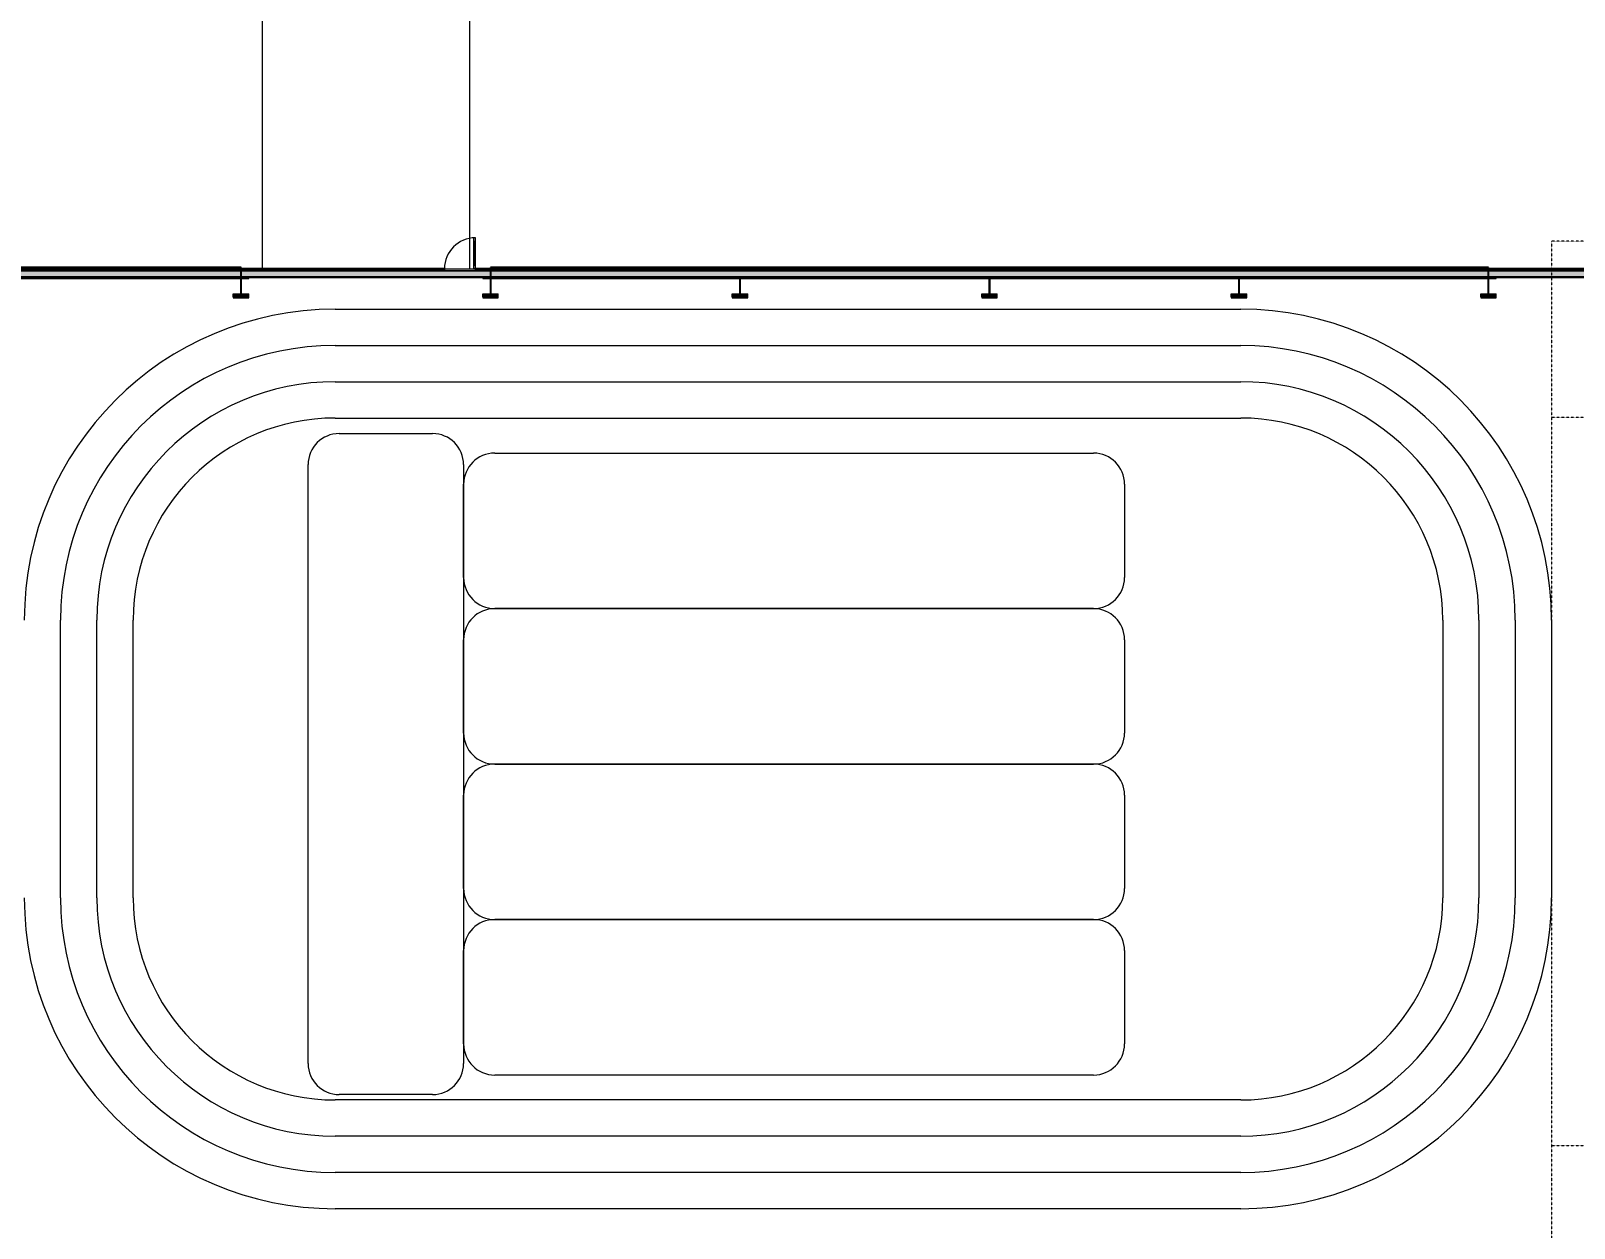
# Model space of a CAD drawing. Header units: inches. Extents: x 20541 to 27285, y -26063 to -19045.
# Drawn here: x 22842 to 24630, y -22241 to -20854 of the extents above; entities that cross this region are included whole.
import ezdxf

# ---------------------------------------------------------------- set-up
doc = ezdxf.new("R2010")
doc.units = ezdxf.units.IN
doc.header["$MEASUREMENT"] = 0
doc.linetypes.add('Dash 1_16_', pattern=[0.125, 0.0625, -0.0625])
for name, color, linetype, lineweight in [('A-ANNO-DIMS', 211, 'Continuous', 9), ('A-ANNO-DIMS-256', 211, 'Continuous', 9), ('A-DOOR', 31, 'Continuous', 9), ('A-DOOR-GLAZ', 31, 'Continuous', 15), ('A-FLOR-CLRS', 90, 'Dash 1_16_', 9), ('A-FLOR-OTLN', 90, 'Continuous', 9), ('A-WALL', 113, 'Continuous', 9), ('A-WALL-PATT', 111, 'Continuous', 25), ('C-TOPO', 7, 'Continuous', 9), ('EOP-PR', 4, 'Continuous', 9), ('L-SITE-WALL', 31, 'Continuous', 9), ('S-BEAM', 12, 'Continuous', 9), ('S-COLS', 52, 'Continuous', 9)]:
    doc.layers.add(name, color=color, linetype=linetype, lineweight=lineweight)
doc.styles.add('Arial_1', font='arial.ttf', dxfattribs={"height": 23.60479})
doc.dimstyles.new('Linear_-_3_32__Arial', dxfattribs={"dimscale": 12, "dimtxt": 24, "dimasz": 2.666667, "dimexe": 2, "dimexo": 1.333333, "dimgap": 1.333333, "dimtad": 1, "dimdec": 0, "dimzin": 1, "dimdsep": 46, "dimlunit": 4, "dimtxsty": 'Arial_1', "dimblk1": 'OBLIQUE', "dimblk2": 'OBLIQUE', "dimsah": 1, "dimcen": 0.09, "dimdle": 2, "dimazin": 0, "dimtfac": 1, "dimtdec": 4, "dimtix": 1, "dimtmove": 0, "dimatfit": 3, "dimfxl": 1, "dimtvp": 1, "dimtfill": 1, "dimfrac": 2, "dimtolj": 1, "dimtzin": 0, "dimarcsym": 2})
pattern_1 = [(45, (0, 0), (-25.342707, 25.342707), []), (45, (0, 38.4), (-25.342707, 25.342707), [])]
pattern_2 = [(0, (0, 0), (0, 32), []), (90, (0, 0), (-32, 2e-15), [])]

# ---------------------------------------------------------------- blocks, each defined once
blk = doc.blocks.new('Girt_Z - 8_D-668000-Site Plan - Phase 1')
at = {"layer": 'S-BEAM'}
for points in [[(25965.9, -21132.1), (25965.9, -21132.6), (22787.5, -21132.6), (22787.5, -21132.1)], [(25965.9, -21132.2), (25965.9, -21132.1), (22787.5, -21132.1), (22787.5, -21132.2)], [(25965.9, -21132.2), (25965.9, -21139.9), (22787.5, -21139.9), (22787.5, -21132.2)], [(25965.9, -21132.2), (25965.9, -21132.2), (22787.5, -21132.2), (22787.5, -21132.2)], [(25965.9, -21132.6), (25965.9, -21132.7), (22787.5, -21132.7), (22787.5, -21132.6)], [(25965.9, -21139.4), (25965.9, -21139.9), (22787.5, -21139.9), (22787.5, -21139.4)], [(25965.9, -21139.9), (25965.9, -21140.1), (22787.5, -21140.1), (22787.5, -21139.9)], [(25965.9, -21139.9), (25965.9, -21139.9), (22787.5, -21139.9), (22787.5, -21139.9)]]:
    blk.add_hatch(color=256, dxfattribs=at).paths.add_polyline_path(points, flags=0)
for p, q in [((25965.9, -21132.1), (22787.5, -21132.1)), ((25965.9, -21132.2), (22787.5, -21132.2)), ((25965.9, -21132.6), (22787.5, -21132.6)), ((25965.9, -21132.7), (22787.5, -21132.7)), ((25965.9, -21139.4), (22787.5, -21139.4)), ((25965.9, -21139.5), (22787.5, -21139.5)), ((25965.9, -21139.9), (22787.5, -21139.9)), ((25965.9, -21139.9), (22787.5, -21139.9)), ((22787.5, -21140.1), (25965.9, -21140.1))]:
    blk.add_line(p, q, dxfattribs=at)
blk = doc.blocks.new('Basic Wall _ arcoPlus - 547 - ___-608021-Site Plan - Phase 1')
at = {"layer": 'A-WALL'}
for p, q in [((23085.4, -21129.9), (23085.4, -21129.7)), ((23085.4, -21129.7), (23085.4, -21129.7)), ((23085.4, -21129.7), (23085.4, -21129.8)), ((23085.4, -21129.8), (23085.4, -21129.7)), ((23085.4, -21129.7), (23085.4, -21129.7)), ((23085.4, -21129.7), (23085.4, -21131.8)), ((23085.4, -21129.7), (23320.9, -21129.7)), ((23085.4, -21129.7), (23320.9, -21129.7)), ((23085.4, -21129.7), (23320.9, -21129.7)), ((23085.4, -21129.7), (23320.9, -21129.7)), ((23085.4, -21129.8), (23085.4, -21129.8)), ((23085.4, -21129.8), (23320.9, -21129.8)), ((23085.4, -21129.8), (23320.9, -21129.8)), ((23085.4, -21131.4), (23085.4, -21129.9)), ((23320.9, -21131.8), (23320.9, -21129.7)), ((23320.9, -21129.7), (23320.9, -21129.7)), ((23320.9, -21129.7), (23320.9, -21129.8)), ((23320.9, -21129.8), (23320.9, -21129.7)), ((23320.9, -21129.7), (23320.9, -21129.7)), ((23320.9, -21129.7), (23320.9, -21129.9)), ((23320.9, -21129.8), (23320.9, -21129.8)), ((23320.9, -21129.9), (23320.9, -21131.4)), ((23356.9, -21129.9), (23356.9, -21129.7)), ((23356.9, -21129.7), (23356.9, -21129.7)), ((23356.9, -21129.7), (23356.9, -21129.8)), ((23356.9, -21129.8), (23356.9, -21129.7)), ((23356.9, -21129.7), (23356.9, -21129.7)), ((23356.9, -21129.7), (23356.9, -21131.8)), ((23356.9, -21129.7), (23374.4, -21129.7)), ((23356.9, -21129.7), (23374.4, -21129.7)), ((23356.9, -21129.7), (23374.4, -21129.7)), ((23356.9, -21129.7), (23374.4, -21129.7)), ((23356.9, -21129.8), (23356.9, -21129.8)), ((23356.9, -21129.8), (23374.4, -21129.8)), ((23356.9, -21129.8), (23374.4, -21129.8)), ((23356.9, -21131.4), (23356.9, -21129.9)), ((23374.4, -21131.8), (23374.4, -21129.7)), ((23374.4, -21129.7), (23374.4, -21129.7)), ((23374.4, -21129.7), (23374.4, -21129.8)), ((23374.4, -21129.8), (23374.4, -21129.7)), ((23374.4, -21129.7), (23374.4, -21129.7)), ((23374.4, -21129.7), (23374.4, -21129.9)), ((23374.4, -21129.8), (23374.4, -21129.8)), ((23374.4, -21129.9), (23374.4, -21131.4)), ((24530.4, -21129.9), (24530.4, -21129.7)), ((24530.4, -21129.7), (24530.4, -21129.7)), ((24530.4, -21129.7), (24530.4, -21129.8)), ((24530.4, -21129.8), (24530.4, -21129.7)), ((24530.4, -21129.7), (24530.4, -21129.7)), ((24530.4, -21129.7), (24530.4, -21131.8)), ((24530.4, -21129.7), (24819.4, -21129.7)), ((24530.4, -21129.7), (24819.4, -21129.7)), ((24530.4, -21129.7), (24819.4, -21129.7)), ((24530.4, -21129.7), (24819.4, -21129.7)), ((24530.4, -21129.8), (24530.4, -21129.8)), ((24530.4, -21129.8), (24819.4, -21129.8)), ((24530.4, -21129.8), (24819.4, -21129.8)), ((24530.4, -21131.4), (24530.4, -21129.9)), ((23085.4, -21131.8), (23085.4, -21131.4)), ((23085.4, -21131.4), (23085.4, -21131.4)), ((23085.4, -21131.4), (23085.4, -21131.5)), ((23085.4, -21131.7), (23085.4, -21131.4)), ((23085.4, -21131.4), (23320.9, -21131.4)), ((23085.4, -21131.4), (23320.9, -21131.4)), ((23085.4, -21131.5), (23085.4, -21131.5)), ((23085.4, -21131.5), (23085.4, -21131.7)), ((23085.4, -21131.5), (23320.9, -21131.5)), ((23085.4, -21131.5), (23320.9, -21131.5)), ((23085.4, -21131.7), (23085.4, -21131.7)), ((23085.4, -21131.7), (23320.9, -21131.7)), ((23085.4, -21131.7), (23320.9, -21131.7)), ((23085.4, -21131.8), (23085.4, -21131.8)), ((23320.9, -21131.8), (23085.4, -21131.8)), ((23085.4, -21131.8), (23320.9, -21131.8)), ((23320.9, -21131.4), (23320.9, -21131.7)), ((23320.9, -21131.5), (23320.9, -21131.4)), ((23320.9, -21131.4), (23320.9, -21131.4)), ((23320.9, -21131.4), (23320.9, -21131.8)), ((23320.9, -21131.7), (23320.9, -21131.5)), ((23320.9, -21131.5), (23320.9, -21131.5)), ((23320.9, -21131.7), (23320.9, -21131.7)), ((23320.9, -21131.8), (23320.9, -21131.8)), ((23356.9, -21131.8), (23356.9, -21131.4)), ((23356.9, -21131.4), (23356.9, -21131.4)), ((23356.9, -21131.4), (23356.9, -21131.5)), ((23356.9, -21131.7), (23356.9, -21131.4)), ((23356.9, -21131.4), (23374.4, -21131.4)), ((23356.9, -21131.4), (23374.4, -21131.4)), ((23356.9, -21131.5), (23356.9, -21131.5)), ((23356.9, -21131.5), (23356.9, -21131.7)), ((23356.9, -21131.5), (23374.4, -21131.5)), ((23356.9, -21131.5), (23374.4, -21131.5)), ((23356.9, -21131.7), (23356.9, -21131.7)), ((23356.9, -21131.7), (23374.4, -21131.7)), ((23356.9, -21131.7), (23374.4, -21131.7)), ((23356.9, -21131.8), (23356.9, -21131.8)), ((23374.4, -21131.8), (23356.9, -21131.8)), ((23356.9, -21131.8), (23374.4, -21131.8)), ((23374.4, -21131.4), (23374.4, -21131.7)), ((23374.4, -21131.5), (23374.4, -21131.4)), ((23374.4, -21131.4), (23374.4, -21131.4)), ((23374.4, -21131.4), (23374.4, -21131.8)), ((23374.4, -21131.7), (23374.4, -21131.5)), ((23374.4, -21131.5), (23374.4, -21131.5)), ((23374.4, -21131.7), (23374.4, -21131.7)), ((23374.4, -21131.8), (23374.4, -21131.8)), ((24530.4, -21131.8), (24530.4, -21131.4)), ((24530.4, -21131.4), (24530.4, -21131.4)), ((24530.4, -21131.4), (24530.4, -21131.5)), ((24530.4, -21131.7), (24530.4, -21131.4)), ((24530.4, -21131.4), (24819.4, -21131.4)), ((24530.4, -21131.4), (24819.4, -21131.4)), ((24530.4, -21131.5), (24530.4, -21131.5)), ((24530.4, -21131.5), (24530.4, -21131.7)), ((24530.4, -21131.5), (24819.4, -21131.5)), ((24530.4, -21131.5), (24819.4, -21131.5)), ((24530.4, -21131.7), (24530.4, -21131.7)), ((24530.4, -21131.7), (24819.4, -21131.7)), ((24530.4, -21131.7), (24819.4, -21131.7)), ((24530.4, -21131.8), (24530.4, -21131.8)), ((24819.4, -21131.8), (24530.4, -21131.8)), ((24530.4, -21131.8), (24819.4, -21131.8))]:
    blk.add_line(p, q, dxfattribs=at)
blk = doc.blocks.new('Single-Glass 1 - 36_ x 84_-734739-Site Plan - Phase 1')
at = {"layer": 'A-DOOR', "lineweight": 13}
for p, q in [((16, 32.7874), (16, 36.7874)), ((18, 36.7874), (16, 36.7874)), ((18, 32.7874), (18, 36.7874)), ((16, 32.7874), (18, 32.7874)), ((16, 4.7874), (18, 4.7874)), ((16, 0.7874), (16, 4.7874)), ((18, 0.7874), (16, 0.7874)), ((18, 0.7874), (18, 4.7874))]:
    blk.add_line(p, q, dxfattribs=at)
at = {"layer": 'A-DOOR'}
for p, q in [((16, 4.7874), (16, 32.7874)), ((18, 4.7874), (18, 32.7874))]:
    blk.add_line(p, q, dxfattribs=at)
blk.add_arc((18, 0.7874), 36, 90, 180, dxfattribs=at)
at = {"layer": 'A-DOOR-GLAZ'}
blk.add_line((17, 32.7874), (17, 4.7874), dxfattribs=at)
blk = doc.blocks.new('DIMBLOCK9-Site Plan - Phase 1')
at = {"layer": 'A-ANNO-DIMS-256'}
for p, q in [((25995.9, -21115.3), (25995.9, -20254.5)), ((21978.1, -20271.9), (21978.1, -20302.5)), ((21978.1, -20278.5), (21978.1, -20271.9)), ((21978.1, -20278.5), (26019.9, -20278.5)), ((25995.9, -20278.5), (25995.9, -21115.3))]:
    blk.add_line(p, q, dxfattribs=at)
at = {"layer": 'A-ANNO-DIMS-256', "lineweight": 50}
for p, q in [((21978.1, -20278.5), (21994.1, -20262.5)), ((25995.9, -20278.5), (26011.9, -20262.5)), ((21978.1, -20278.5), (21962.1, -20294.5)), ((25995.9, -20278.5), (25979.9, -20294.5))]:
    blk.add_line(p, q, dxfattribs=at)
at = {"layer": 'A-ANNO-DIMS-256', "color": 0, "insert": (23918, -20231.9), "char_height": 23.6, "width": 165.711, "attachment_point": 1, "line_spacing_factor": 0.938532, "style": 'Arial_1', "bg_fill": 3, "box_fill_scale": 1.25, "bg_fill_color": 0, "bg_fill_transparency": 0}
blk.add_mtext('334\' - 10"', dxfattribs=at)
blk = doc.blocks.new('_Oblique')
at = {"color": 0, "linetype": 'ByBlock', "lineweight": -2}
blk.add_line((-0.5, -0.5), (0.5, 0.5), dxfattribs=at)

msp = doc.modelspace()

# ---------------------------------------------------------------- hatches: boundary and pattern name
at = {"layer": 'A-WALL-PATT', "lineweight": 9}
h = msp.add_hatch(dxfattribs=at)
h.set_pattern_fill('FP_7', color=256, style=0, pattern_type=2)
h.set_pattern_definition(pattern_2)
h.paths.add_polyline_path([(23085.4, -21130.3), (23085.4, -21131.3), (22810.9, -21131.3), (22809.1, -21131.3), (22809.1, -21130.3), (22809.9, -21130.3), (22810.9, -21130.3)], flags=0)
h = msp.add_hatch(dxfattribs=at)
h.set_pattern_fill('FP_7', color=256, style=0, pattern_type=2)
h.set_pattern_definition(pattern_2)
h.paths.add_polyline_path([(23374.4, -21130.3), (24530.4, -21130.3), (24530.4, -21131.3), (23374.4, -21131.3)], flags=0)
at = {"layer": 'S-COLS'}
h = msp.add_hatch(dxfattribs=at)
h.set_pattern_fill('FP_1', color=256, style=0, pattern_type=2)
h.set_pattern_definition(pattern_1)
h.paths.add_polyline_path([(23084.8, -21141.3), (23086, -21141.3), (23086, -21162.4), (23084.8, -21162.4)], flags=0)
h = msp.add_hatch(dxfattribs=at)
h.set_pattern_fill('FP_1', color=256, style=0, pattern_type=2)
h.set_pattern_definition(pattern_1)
h.paths.add_polyline_path([(23365.4, -21140.1), (23383.4, -21140.1), (23383.4, -21141.3), (23365.4, -21141.3)], flags=0)
h = msp.add_hatch(dxfattribs=at)
h.set_pattern_fill('FP_1', color=256, style=0, pattern_type=2)
h.set_pattern_definition(pattern_1)
h.paths.add_polyline_path([(23654.4, -21140.1), (23672.4, -21140.1), (23672.4, -21141.3), (23654.4, -21141.3)], flags=0)
h = msp.add_hatch(dxfattribs=at)
h.set_pattern_fill('FP_1', color=256, style=0, pattern_type=2)
h.set_pattern_definition(pattern_1)
h.paths.add_polyline_path([(23662.8, -21141.3), (23664, -21141.3), (23664, -21162.4), (23662.8, -21162.4)], flags=0)
h = msp.add_hatch(dxfattribs=at)
h.set_pattern_fill('FP_1', color=256, style=0, pattern_type=2)
h.set_pattern_definition(pattern_1)
h.paths.add_polyline_path([(23951.8, -21141.3), (23953, -21141.3), (23953, -21162.4), (23951.8, -21162.4)], flags=0)
h = msp.add_hatch(dxfattribs=at)
h.set_pattern_fill('FP_1', color=256, style=0, pattern_type=2)
h.set_pattern_definition(pattern_1)
h.paths.add_polyline_path([(24232.4, -21140.1), (24250.4, -21140.1), (24250.4, -21141.3), (24232.4, -21141.3)], flags=0)
h = msp.add_hatch(dxfattribs=at)
h.set_pattern_fill('FP_1', color=256, style=0, pattern_type=2)
h.set_pattern_definition(pattern_1)
h.paths.add_polyline_path([(24521.4, -21140.1), (24539.4, -21140.1), (24539.4, -21141.3), (24521.4, -21141.3)], flags=0)
h = msp.add_hatch(dxfattribs=at)
h.set_pattern_fill('FP_1', color=256, style=0, pattern_type=2)
h.set_pattern_definition(pattern_1)
h.paths.add_polyline_path([(24529.8, -21141.3), (24531, -21141.3), (24531, -21162.4), (24529.8, -21162.4)], flags=0)
for points in [[(23076.4, -21158.8), (23094.4, -21158.8), (23094.4, -21162.4), (23076.4, -21162.4)], [(23365.4, -21158.8), (23383.4, -21158.8), (23383.4, -21162.4), (23365.4, -21162.4)], [(23654.4, -21158.8), (23672.4, -21158.8), (23672.4, -21162.4), (23654.4, -21162.4)], [(23943.4, -21158.8), (23961.4, -21158.8), (23961.4, -21162.4), (23943.4, -21162.4)], [(24232.4, -21158.8), (24250.4, -21158.8), (24250.4, -21162.4), (24232.4, -21162.4)], [(24521.4, -21158.8), (24539.4, -21158.8), (24539.4, -21162.4), (24521.4, -21162.4)]]:
    msp.add_hatch(color=256, dxfattribs=at).paths.add_polyline_path(points, flags=0)
h = msp.add_hatch(dxfattribs=at)
h.set_pattern_fill('FP_1', color=256, style=0, pattern_type=2)
h.set_pattern_definition(pattern_1)
h.paths.add_polyline_path([(23076.4, -21162.4), (23094.4, -21162.4), (23094.4, -21163.7), (23076.4, -21163.7)], flags=0)
h = msp.add_hatch(dxfattribs=at)
h.set_pattern_fill('FP_1', color=256, style=0, pattern_type=2)
h.set_pattern_definition(pattern_1)
h.paths.add_polyline_path([(23654.4, -21162.4), (23672.4, -21162.4), (23672.4, -21163.7), (23654.4, -21163.7)], flags=0)
h = msp.add_hatch(dxfattribs=at)
h.set_pattern_fill('FP_1', color=256, style=0, pattern_type=2)
h.set_pattern_definition(pattern_1)
h.paths.add_polyline_path([(23943.4, -21162.4), (23961.4, -21162.4), (23961.4, -21163.7), (23943.4, -21163.7)], flags=0)

# ---------------------------------------------------------------- linework, layer by layer
at = {"layer": 'A-FLOR-CLRS'}
for p, q in [((25975.4, -21098.1), (24603.4, -21098.1)), ((24603.4, -21098.1), (24603.4, -22350.1)), ((25975.4, -21302.1), (24603.4, -21302.1)), ((24603.4, -21302.1), (24603.4, -22146.1)), ((25975.4, -22146.1), (24603.4, -22146.1))]:
    msp.add_line(p, q, dxfattribs=at)
at = {"layer": 'A-FLOR-OTLN'}
for p, q in [((23194.3, -21176.8), (24243.4, -21176.8)), ((23194.3, -21218.8), (24243.4, -21218.8)), ((23194.3, -21260.8), (24243.4, -21260.8)), ((23194.3, -21302.8), (24243.4, -21302.8)), ((23199.1, -21320.8), (23307.2, -21320.8)), ((23379.2, -21343.5), (24072.9, -21343.5)), ((23163.1, -22050.6), (23163.1, -21356.8)), ((23343.2, -21356.8), (23343.2, -22050.6)), ((23343.2, -21487.6), (23343.2, -21379.5)), ((24108.9, -21379.5), (24108.9, -21487.6)), ((24072.9, -21523.6), (23379.2, -21523.6)), ((23379.2, -21523.6), (24072.9, -21523.6)), ((22876.3, -21858.8), (22876.3, -21536.8)), ((22918.3, -21858.8), (22918.3, -21536.8)), ((22960.3, -21858.8), (22960.3, -21536.8)), ((24477.4, -21536.8), (24477.4, -21858.8)), ((24519.4, -21536.8), (24519.4, -21858.8)), ((24561.4, -21536.8), (24561.4, -21858.8)), ((24603.4, -21536.8), (24603.4, -21858.8)), ((23343.2, -21667.7), (23343.2, -21559.6)), ((24108.9, -21559.6), (24108.9, -21667.7)), ((24072.9, -21703.7), (23379.2, -21703.7)), ((23379.2, -21703.7), (24072.9, -21703.7)), ((23343.2, -21847.8), (23343.2, -21739.7)), ((24108.9, -21739.7), (24108.9, -21847.8)), ((24072.9, -21883.8), (23379.2, -21883.8)), ((23379.2, -21883.8), (24072.9, -21883.8)), ((23343.2, -22027.9), (23343.2, -21919.8)), ((24108.9, -21919.8), (24108.9, -22027.9)), ((24072.9, -22063.9), (23379.2, -22063.9)), ((24243.4, -22092.8), (23194.3, -22092.8)), ((23307.2, -22086.6), (23199.1, -22086.6)), ((24243.4, -22134.8), (23194.3, -22134.8)), ((24243.4, -22176.8), (23194.3, -22176.8)), ((24243.4, -22218.8), (23194.3, -22218.8))]:
    msp.add_line(p, q, dxfattribs=at)
for centre, radius, start, end in [((23194.3, -21536.8), 360, 90, 180), ((24243.4, -21536.8), 360, 0, 90), ((23194.3, -21536.8), 318, 90, 180), ((24243.4, -21536.8), 318, 0, 90), ((23194.3, -21536.8), 276, 90, 180), ((24243.4, -21536.8), 276, 0, 90), ((23194.3, -21536.8), 234, 90, 180), ((24243.4, -21536.8), 234, 0, 90), ((23199.1, -21356.8), 36, 90, 180), ((23307.2, -21356.8), 36, 0, 90), ((23379.2, -21379.5), 36, 90, 180), ((24072.9, -21379.5), 36, 0, 90), ((23379.2, -21487.6), 36, 180, 270), ((24072.9, -21487.6), 36, 270, 0), ((23379.2, -21559.6), 36, 90, 180), ((24072.9, -21559.6), 36, 0, 90), ((23379.2, -21667.7), 36, 180, 270), ((24072.9, -21667.7), 36, 270, 0), ((23379.2, -21739.7), 36, 90, 180), ((24072.9, -21739.7), 36, 0, 90), ((23194.3, -21858.8), 360, 180, 270), ((23194.3, -21858.8), 318, 180, 270), ((23194.3, -21858.8), 276, 180, 270), ((23194.3, -21858.8), 234, 180, 270), ((23379.2, -21847.8), 36, 180, 270), ((24072.9, -21847.8), 36, 270, 0), ((24243.4, -21858.8), 360, 270, 0), ((24243.4, -21858.8), 234, 270, 0), ((24243.4, -21858.8), 276, 270, 0), ((24243.4, -21858.8), 318, 270, 0), ((23379.2, -21919.8), 36, 90, 180), ((24072.9, -21919.8), 36, 0, 90), ((23379.2, -22027.9), 36, 180, 270), ((24072.9, -22027.9), 36, 270, 0), ((23199.1, -22050.6), 36, 180, 270), ((23307.2, -22050.6), 36, 270, 0)]:
    msp.add_arc(centre, radius, start, end, dxfattribs=at)
at = {"layer": 'A-WALL'}
for p, q in [((22809.1, -21130.3), (23085.4, -21130.3)), ((22809.9, -21129.6), (23085.4, -21129.6)), ((23374.4, -21129.6), (24530.4, -21129.6)), ((23374.4, -21131.4), (23374.4, -21129.9)), ((23374.4, -21130.3), (24530.4, -21130.3)), ((22791.5, -21140.1), (23085.4, -21140.1)), ((22807.4, -21132.1), (23085.4, -21132.1)), ((22808.1, -21131.3), (23085.4, -21131.3)), ((23374.4, -21131.3), (24530.4, -21131.3)), ((23374.4, -21132.1), (24530.4, -21132.1)), ((23374.4, -21140.1), (24530.4, -21140.1))]:
    msp.add_line(p, q, dxfattribs=at)
at = {"layer": 'A-WALL', "lineweight": 25}
for p, q in [((23320.9, -21129.9), (23085.4, -21129.9)), ((23320.9, -21131.4), (23320.9, -21129.9)), ((23374.4, -21129.9), (23356.9, -21129.9)), ((23356.9, -21129.9), (23356.9, -21131.4)), ((24819.4, -21129.9), (24530.4, -21129.9)), ((23085.4, -21131.4), (23320.9, -21131.4)), ((23356.9, -21131.4), (23374.4, -21131.4)), ((24530.4, -21131.4), (24819.4, -21131.4))]:
    msp.add_line(p, q, dxfattribs=at)
at = {"layer": 'C-TOPO'}
msp.add_line((22809.9, -21129.9), (25993.6, -21129.9), dxfattribs=at)
at = {"layer": 'EOP-PR'}
for p, q in [((23350.1, -19921.2), (23350.1, -21129.1)), ((23110.1, -21129.1), (23110.1, -20449.2))]:
    msp.add_line(p, q, dxfattribs=at)
at = {"layer": 'L-SITE-WALL', "lineweight": 25}
for p, q in [((23085.4, -21128.6), (22810.9, -21128.6)), ((23085.4, -21140.7), (23085.4, -21128.6)), ((24530.4, -21128.6), (23374.4, -21128.6)), ((23374.4, -21128.6), (23374.4, -21129.9)), ((24530.4, -21140.7), (24530.4, -21128.6)), ((22792.1, -21140.7), (23085.4, -21140.7)), ((23374.4, -21131.4), (23374.4, -21140.7)), ((23374.4, -21140.7), (24530.4, -21140.7))]:
    msp.add_line(p, q, dxfattribs=at)
at = {"layer": 'S-COLS', "lineweight": 15}
for p, q in [((23076.4, -21140.1), (23076.4, -21141.3)), ((23094.4, -21140.1), (23076.4, -21140.1)), ((23076.4, -21141.3), (23094.4, -21141.3)), ((23084.8, -21141.3), (23084.8, -21162.4)), ((23086, -21141.3), (23084.8, -21141.3)), ((23086, -21162.4), (23086, -21141.3)), ((23094.4, -21141.3), (23094.4, -21140.1)), ((23365.4, -21140.1), (23365.4, -21141.3)), ((23383.4, -21140.1), (23365.4, -21140.1)), ((23365.4, -21141.3), (23383.4, -21141.3)), ((23373.8, -21141.3), (23373.8, -21162.4)), ((23375, -21141.3), (23373.8, -21141.3)), ((23375, -21162.4), (23375, -21141.3)), ((23383.4, -21141.3), (23383.4, -21140.1)), ((23654.4, -21140.1), (23654.4, -21141.3)), ((23672.4, -21140.1), (23654.4, -21140.1)), ((23654.4, -21141.3), (23672.4, -21141.3)), ((23662.8, -21141.3), (23662.8, -21162.4)), ((23664, -21141.3), (23662.8, -21141.3)), ((23664, -21162.4), (23664, -21141.3)), ((23672.4, -21141.3), (23672.4, -21140.1)), ((23943.4, -21140.1), (23943.4, -21141.3)), ((23961.4, -21140.1), (23943.4, -21140.1)), ((23943.4, -21141.3), (23961.4, -21141.3)), ((23951.8, -21141.3), (23951.8, -21162.4)), ((23953, -21141.3), (23951.8, -21141.3)), ((23953, -21162.4), (23953, -21141.3)), ((23961.4, -21141.3), (23961.4, -21140.1)), ((24232.4, -21140.1), (24232.4, -21141.3)), ((24250.4, -21140.1), (24232.4, -21140.1)), ((24232.4, -21141.3), (24250.4, -21141.3)), ((24240.8, -21141.3), (24240.8, -21162.4)), ((24242, -21141.3), (24240.8, -21141.3)), ((24242, -21162.4), (24242, -21141.3)), ((24250.4, -21141.3), (24250.4, -21140.1)), ((24521.4, -21140.1), (24521.4, -21141.3)), ((24539.4, -21140.1), (24521.4, -21140.1)), ((24521.4, -21141.3), (24539.4, -21141.3)), ((24529.8, -21141.3), (24529.8, -21162.4)), ((24531, -21141.3), (24529.8, -21141.3)), ((24531, -21162.4), (24531, -21141.3)), ((24539.4, -21141.3), (24539.4, -21140.1)), ((23076.4, -21162.4), (23076.4, -21163.7)), ((23094.4, -21162.4), (23076.4, -21162.4)), ((23076.4, -21163.7), (23094.4, -21163.7)), ((23084.8, -21162.4), (23086, -21162.4)), ((23094.4, -21163.7), (23094.4, -21162.4)), ((23365.4, -21162.4), (23365.4, -21163.7)), ((23383.4, -21162.4), (23365.4, -21162.4)), ((23365.4, -21163.7), (23383.4, -21163.7)), ((23373.8, -21162.4), (23375, -21162.4)), ((23383.4, -21163.7), (23383.4, -21162.4)), ((23654.4, -21162.4), (23654.4, -21163.7)), ((23672.4, -21162.4), (23654.4, -21162.4)), ((23654.4, -21163.7), (23672.4, -21163.7)), ((23662.8, -21162.4), (23664, -21162.4)), ((23672.4, -21163.7), (23672.4, -21162.4)), ((23943.4, -21162.4), (23943.4, -21163.7)), ((23961.4, -21162.4), (23943.4, -21162.4)), ((23943.4, -21163.7), (23961.4, -21163.7)), ((23951.8, -21162.4), (23953, -21162.4)), ((23961.4, -21163.7), (23961.4, -21162.4)), ((24232.4, -21162.4), (24232.4, -21163.7)), ((24250.4, -21162.4), (24232.4, -21162.4)), ((24232.4, -21163.7), (24250.4, -21163.7)), ((24240.8, -21162.4), (24242, -21162.4)), ((24250.4, -21163.7), (24250.4, -21162.4)), ((24521.4, -21162.4), (24521.4, -21163.7)), ((24539.4, -21162.4), (24521.4, -21162.4)), ((24521.4, -21163.7), (24539.4, -21163.7)), ((24529.8, -21162.4), (24531, -21162.4)), ((24539.4, -21163.7), (24539.4, -21162.4))]:
    msp.add_line(p, q, dxfattribs=at)
at = {"layer": 'S-COLS'}
for p, q in [((23076.4, -21162.4), (23076.4, -21158.8)), ((23076.4, -21158.8), (23094.4, -21158.8)), ((23094.4, -21160.1), (23076.4, -21160.1)), ((23086, -21158.8), (23084.8, -21158.8)), ((23094.4, -21162.4), (23094.4, -21158.8)), ((23365.4, -21162.4), (23365.4, -21158.8)), ((23365.4, -21158.8), (23383.4, -21158.8)), ((23383.4, -21160.1), (23365.4, -21160.1)), ((23375, -21158.8), (23373.8, -21158.8)), ((23383.4, -21162.4), (23383.4, -21158.8)), ((23654.4, -21162.4), (23654.4, -21158.8)), ((23654.4, -21158.8), (23672.4, -21158.8)), ((23672.4, -21160.1), (23654.4, -21160.1)), ((23664, -21158.8), (23662.8, -21158.8)), ((23672.4, -21162.4), (23672.4, -21158.8)), ((23943.4, -21162.4), (23943.4, -21158.8)), ((23943.4, -21158.8), (23961.4, -21158.8)), ((23961.4, -21160.1), (23943.4, -21160.1)), ((23953, -21158.8), (23951.8, -21158.8)), ((23961.4, -21162.4), (23961.4, -21158.8)), ((24232.4, -21162.4), (24232.4, -21158.8)), ((24232.4, -21158.8), (24250.4, -21158.8)), ((24250.4, -21160.1), (24232.4, -21160.1)), ((24242, -21158.8), (24240.8, -21158.8)), ((24250.4, -21162.4), (24250.4, -21158.8)), ((24521.4, -21162.4), (24521.4, -21158.8)), ((24521.4, -21158.8), (24539.4, -21158.8)), ((24539.4, -21160.1), (24521.4, -21160.1)), ((24531, -21158.8), (24529.8, -21158.8)), ((24539.4, -21162.4), (24539.4, -21158.8))]:
    msp.add_line(p, q, dxfattribs=at)

# ---------------------------------------------------------------- block references
at = {"layer": 'A-DOOR'}
msp.add_blockref('Single-Glass 1 - 36_ x 84_-734739-Site Plan - Phase 1', (23338.9, -21130.7), dxfattribs=at)
at = {"layer": 'A-WALL'}
msp.add_blockref('Basic Wall _ arcoPlus - 547 - ___-608021-Site Plan - Phase 1', (0, 0), dxfattribs=at)
at = {"layer": 'S-BEAM'}
msp.add_blockref('Girt_Z - 8_D-668000-Site Plan - Phase 1', (0, 0), dxfattribs=at)

# ---------------------------------------------------------------- next in the draw order: dimensions: what is measured, and where the dimension line sits
at = {"layer": 'A-ANNO-DIMS'}
dim = msp.add_linear_dim(base=(25995.9, -20278.5), p1=(21978.1, -20255.9), p2=(25995.9, -21131.3), dimstyle='Linear_-_3_32__Arial', override={"dimpost": '<>', "dimfxl": 4112.044283}, dxfattribs=at)
dim.commit()
dim.dimension.update_dxf_attribs({"geometry": 'DIMBLOCK9-Site Plan - Phase 1', "text_midpoint": (23987, -20250.4)})

doc.saveas('drawing.dxf')
